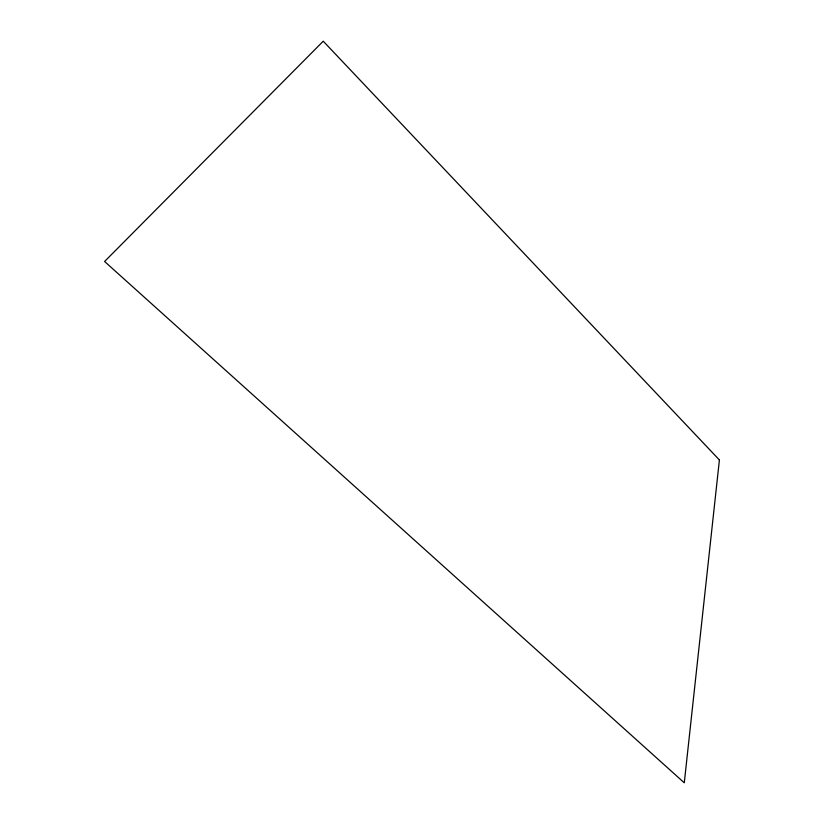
<?xml version="1.0" encoding="UTF-8"?>
<svg xmlns="http://www.w3.org/2000/svg" width="824" height="824" viewBox="0 0 824 824"><rect width="100%" height="100%" fill="white"/><g stroke="black" fill="none" stroke-linecap="round" stroke-linejoin="round"><path stroke-width="1.24" d="M719.404 459.967L684.281 782.8L104.597 261.486L323.245 41.2L719.404 459.967"/></g></svg>
